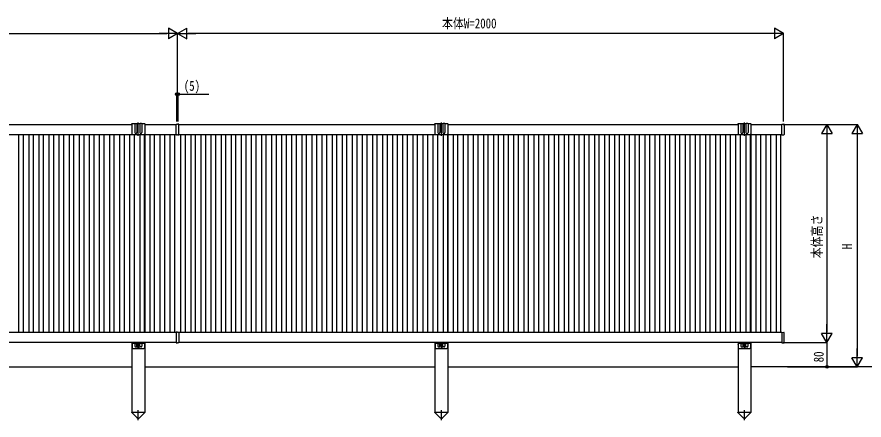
# Model space of a CAD drawing. Units: millimetres, scale not verified. Extents: x -4205 to 4205, y -2970 to 2970.
# Drawn here: x 4 to 2800, y -306 to 1024 of the extents above; entities that cross this region are included whole.
import ezdxf
from ezdxf.enums import TextEntityAlignment as Align

# ---------------------------------------------------------------- set-up
doc = ezdxf.new("R2010")
doc.units = ezdxf.units.MM
doc.header["$LTSCALE"] = 16
doc.layers.add('0-3_YKK_A1', color=4, linetype='Continuous')
doc.layers.add('0-4_YKK_D', color=6, linetype='Continuous')
doc.styles.add('ＭＳ ゴシック', font='')
doc.styles.get('ＭＳ ゴシック').set_extended_font_data('MS Gothic')

msp = doc.modelspace()

# ---------------------------------------------------------------- linework, layer by layer
at = {"layer": '0-3_YKK_A1'}
for p, q in [((394, 671.72), (399, 671.72)), ((405, 631.64), (405, 675.42)), ((416, 671.72), (411, 671.72)), ((1394, 671.72), (1399, 671.72)), ((1405, 631.64), (1405, 675.42)), ((1416, 671.72), (1411, 671.72)), ((2394, 671.72), (2399, 671.72)), ((2405, 631.64), (2405, 675.42)), ((2416, 671.72), (2411, 671.72)), ((-451.5, 669.22), (384, 669.22)), ((393, 670.72), (384, 670.72)), ((384, 670.72), (384, 637.71)), ((393, 670.72), (393, 642.71)), ((410, 670.72), (400, 670.72)), ((400, 670.72), (400, 642.71)), ((410, 670.72), (410, 642.71)), ((426, 670.72), (417, 670.72)), ((417, 670.72), (417, 642.71)), ((426, 670.72), (426, 637.71)), ((426, 669.22), (530, 669.22)), ((530, 669.16), (530, 669.95)), ((530, 635.92), (530, 669.16)), ((530.19, 670.15), (534.5, 670.42)), ((538.81, 670.15), (534.5, 670.42)), ((539, 669.16), (539, 669.95)), ((539, 669.22), (1384, 669.22)), ((539, 635.92), (539, 669.16)), ((1393, 670.72), (1384, 670.72)), ((1384, 670.72), (1384, 637.71)), ((1393, 670.72), (1393, 642.71)), ((1410, 670.72), (1400, 670.72)), ((1400, 670.72), (1400, 642.71)), ((1410, 670.72), (1410, 642.71)), ((1426, 670.72), (1417, 670.72)), ((1417, 670.72), (1417, 642.71)), ((1426, 670.72), (1426, 637.71)), ((1426, 669.22), (2384, 669.22)), ((2393, 670.72), (2384, 670.72)), ((2384, 670.72), (2384, 637.71)), ((2393, 670.72), (2393, 642.71)), ((2410, 670.72), (2400, 670.72)), ((2400, 670.72), (2400, 642.71)), ((2410, 670.72), (2410, 642.71)), ((2426, 670.72), (2417, 670.72)), ((2417, 670.72), (2417, 642.71)), ((2426, 670.72), (2426, 637.71)), ((2426, 669.22), (2528.5, 669.22)), ((2528.82, 670.4), (2535.56, 669.99)), ((2536.5, 668.99), (2536.5, 636.35)), ((530, 635.22), (-1459.5, 635.22)), ((9.85, 635.22), (9.85, -16.78)), ((24.85, 635.22), (24.85, -16.78)), ((43.15, 635.22), (43.15, -16.78)), ((58.15, 635.22), (58.15, -16.78)), ((76.45, 635.22), (76.45, -16.78)), ((91.45, 635.22), (91.45, -16.78)), ((109.75, 635.22), (109.75, -16.78)), ((124.75, 635.22), (124.75, -16.78)), ((143.05, 635.22), (143.05, -16.78)), ((158.05, 635.22), (158.05, -16.78)), ((176.35, 635.22), (176.35, -16.78)), ((191.35, 635.22), (191.35, -16.78)), ((209.65, 635.22), (209.65, -16.78)), ((224.65, 635.22), (224.65, -16.78)), ((242.95, 635.22), (242.95, -16.78)), ((257.95, 635.22), (257.95, -16.78)), ((276.25, 635.22), (276.25, -16.78)), ((291.25, 635.22), (291.25, -16.78)), ((309.55, 635.22), (309.55, -16.78)), ((324.55, 635.22), (324.55, -16.78)), ((342.85, 635.22), (342.85, -16.78)), ((357.85, 635.22), (357.85, -16.78)), ((376.15, 635.22), (376.15, -16.78)), ((386, 635.71), (404.29, 635.71)), ((391.15, 635.22), (391.15, -16.78)), ((405.71, 635.71), (424, 635.71)), ((409.45, 635.22), (409.45, -16.78)), ((424.45, 635.22), (424.45, -16.78)), ((426, 635.22), (426, -16.78)), ((442.75, 635.22), (442.75, -16.78)), ((457.75, 635.22), (457.75, -16.78)), ((476.05, 635.22), (476.05, -16.78)), ((491.05, 635.22), (491.05, -16.78)), ((509.35, 635.22), (509.35, -16.78)), ((524.35, 635.22), (524.35, -16.78)), ((530, 635.12), (530, 635.92)), ((534.5, 634.92), (530.56, 634.92)), ((534.5, 634.92), (538.44, 634.92)), ((539, 635.12), (539, 635.92)), ((2528.5, 635.22), (539, 635.22)), ((544.65, 635.22), (544.65, -16.78)), ((559.65, 635.22), (559.65, -16.78)), ((577.95, 635.22), (577.95, -16.78)), ((592.95, 635.22), (592.95, -16.78)), ((611.25, 635.22), (611.25, -16.78)), ((626.25, 635.22), (626.25, -16.78)), ((644.55, 635.22), (644.55, -16.78)), ((659.55, 635.22), (659.55, -16.78)), ((677.85, 635.22), (677.85, -16.78)), ((692.85, 635.22), (692.85, -16.78)), ((711.15, 635.22), (711.15, -16.78)), ((726.15, 635.22), (726.15, -16.78)), ((744.45, 635.22), (744.45, -16.78)), ((759.45, 635.22), (759.45, -16.78)), ((777.75, 635.22), (777.75, -16.78)), ((792.75, 635.22), (792.75, -16.78)), ((811.05, 635.22), (811.05, -16.78)), ((826.05, 635.22), (826.05, -16.78)), ((844.35, 635.22), (844.35, -16.78)), ((859.35, 635.22), (859.35, -16.78)), ((877.65, 635.22), (877.65, -16.78)), ((892.65, 635.22), (892.65, -16.78)), ((910.95, 635.22), (910.95, -16.78)), ((925.95, 635.22), (925.95, -16.78)), ((944.25, 635.22), (944.25, -16.78)), ((959.25, 635.22), (959.25, -16.78)), ((977.55, 635.22), (977.55, -16.78)), ((992.55, 635.22), (992.55, -16.78)), ((1010.85, 635.22), (1010.85, -16.78)), ((1025.85, 635.22), (1025.85, -16.78)), ((1044.15, 635.22), (1044.15, -16.78)), ((1059.15, 635.22), (1059.15, -16.78)), ((1077.45, 635.22), (1077.45, -16.78)), ((1092.45, 635.22), (1092.45, -16.78)), ((1110.75, 635.22), (1110.75, -16.78)), ((1125.75, 635.22), (1125.75, -16.78)), ((1144.05, 635.22), (1144.05, -16.78)), ((1159.05, 635.22), (1159.05, -16.78)), ((1177.35, 635.22), (1177.35, -16.78)), ((1192.35, 635.22), (1192.35, -16.78)), ((1210.65, 635.22), (1210.65, -16.78)), ((1225.65, 635.22), (1225.65, -16.78)), ((1243.95, 635.22), (1243.95, -16.78)), ((1258.95, 635.22), (1258.95, -16.78)), ((1277.25, 635.22), (1277.25, -16.78)), ((1292.25, 635.22), (1292.25, -16.78)), ((1310.55, 635.22), (1310.55, -16.78)), ((1325.55, 635.22), (1325.55, -16.78)), ((1343.85, 635.22), (1343.85, -16.78)), ((1358.85, 635.22), (1358.85, -16.78)), ((1377.15, 635.22), (1377.15, -16.78)), ((1386, 635.71), (1404.29, 635.71)), ((1392.15, 635.22), (1392.15, -16.78)), ((1405.71, 635.71), (1424, 635.71)), ((1410.45, 635.22), (1410.45, -16.78)), ((1425.45, 635.22), (1425.45, -16.78)), ((1426, 635.22), (1426, -16.78)), ((1443.75, 635.22), (1443.75, -16.78)), ((1458.75, 635.22), (1458.75, -16.78)), ((1477.05, 635.22), (1477.05, -16.78)), ((1492.05, 635.22), (1492.05, -16.78)), ((1510.35, 635.22), (1510.35, -16.78)), ((1525.35, 635.22), (1525.35, -16.78)), ((1543.65, 635.22), (1543.65, -16.78)), ((1558.65, 635.22), (1558.65, -16.78)), ((1576.95, 635.22), (1576.95, -16.78)), ((1591.95, 635.22), (1591.95, -16.78)), ((1610.25, 635.22), (1610.25, -16.78)), ((1625.25, 635.22), (1625.25, -16.78)), ((1643.55, 635.22), (1643.55, -16.78)), ((1658.55, 635.22), (1658.55, -16.78)), ((1676.85, 635.22), (1676.85, -16.78)), ((1691.85, 635.22), (1691.85, -16.78)), ((1710.15, 635.22), (1710.15, -16.78)), ((1725.15, 635.22), (1725.15, -16.78)), ((1743.45, 635.22), (1743.45, -16.78)), ((1758.45, 635.22), (1758.45, -16.78)), ((1776.75, 635.22), (1776.75, -16.78)), ((1791.75, 635.22), (1791.75, -16.78)), ((1810.05, 635.22), (1810.05, -16.78)), ((1825.05, 635.22), (1825.05, -16.78)), ((1843.35, 635.22), (1843.35, -16.78)), ((1858.35, 635.22), (1858.35, -16.78)), ((1876.65, 635.22), (1876.65, -16.78)), ((1891.65, 635.22), (1891.65, -16.78)), ((1909.95, 635.22), (1909.95, -16.78)), ((1924.95, 635.22), (1924.95, -16.78)), ((1943.25, 635.22), (1943.25, -16.78)), ((1958.25, 635.22), (1958.25, -16.78)), ((1976.55, 635.22), (1976.55, -16.78)), ((1991.55, 635.22), (1991.55, -16.78)), ((2009.85, 635.22), (2009.85, -16.78)), ((2024.85, 635.22), (2024.85, -16.78)), ((2043.15, 635.22), (2043.15, -16.78)), ((2058.15, 635.22), (2058.15, -16.78)), ((2076.45, 635.22), (2076.45, -16.78)), ((2091.45, 635.22), (2091.45, -16.78)), ((2109.75, 635.22), (2109.75, -16.78)), ((2124.75, 635.22), (2124.75, -16.78)), ((2143.05, 635.22), (2143.05, -16.78)), ((2158.05, 635.22), (2158.05, -16.78)), ((2176.35, 635.22), (2176.35, -16.78)), ((2191.35, 635.22), (2191.35, -16.78)), ((2209.65, 635.22), (2209.65, -16.78)), ((2224.65, 635.22), (2224.65, -16.78)), ((2242.95, 635.22), (2242.95, -16.78)), ((2257.95, 635.22), (2257.95, -16.78)), ((2276.25, 635.22), (2276.25, -16.78)), ((2291.25, 635.22), (2291.25, -16.78)), ((2309.55, 635.22), (2309.55, -16.78)), ((2324.55, 635.22), (2324.55, -16.78)), ((2342.85, 635.22), (2342.85, -16.78)), ((2357.85, 635.22), (2357.85, -16.78)), ((2376.15, 635.22), (2376.15, -16.78)), ((2386, 635.71), (2404.29, 635.71)), ((2391.15, 635.22), (2391.15, -16.78)), ((2405.71, 635.71), (2424, 635.71)), ((2409.45, 635.22), (2409.45, -16.78)), ((2424.45, 635.22), (2424.45, -16.78)), ((2426, 635.22), (2426, -16.78)), ((2442.75, 635.22), (2442.75, -16.78)), ((2457.75, 635.22), (2457.75, -16.78)), ((2476.05, 635.22), (2476.05, -16.78)), ((2491.05, 635.22), (2491.05, -16.78)), ((2509.35, 635.22), (2509.35, -16.78)), ((2524.35, 635.22), (2524.35, -16.78)), ((2528.82, 634.94), (2535.56, 635.35)), ((-1459.5, -16.78), (530, -16.78)), ((530, -16.68), (530, -17.48)), ((530, -17.48), (530, -50.72)), ((534.5, -16.48), (530.56, -16.48)), ((534.5, -16.48), (538.44, -16.48)), ((539, -16.68), (539, -17.48)), ((539, -16.78), (2528.5, -16.78)), ((539, -17.48), (539, -50.72)), ((2528.82, -16.5), (2535.56, -16.91)), ((2536.5, -50.55), (2536.5, -17.91)), ((530, -50.78), (-1459.5, -50.78)), ((384, -50.78), (384, -280.78)), ((384.5, -50.78), (384.5, -56.82)), ((384.5, -52.28), (393.5, -52.28)), ((393.5, -50.78), (393.5, -62.78)), ((394.5, -53.28), (399.5, -53.28)), ((400.5, -62.78), (400.5, -50.78)), ((400.5, -52.28), (409.5, -52.28)), ((405, -63.33), (405, -54.23)), ((409.5, -62.78), (409.5, -50.78)), ((415.5, -53.28), (410.5, -53.28)), ((416.5, -50.78), (416.5, -62.78)), ((416.5, -52.28), (425.5, -52.28)), ((425.5, -50.78), (425.5, -56.82)), ((426, -50.78), (426, -280.78)), ((530, -50.72), (530, -51.51)), ((530.19, -51.71), (534.5, -51.98)), ((538.81, -51.71), (534.5, -51.98)), ((539, -50.72), (539, -51.51)), ((2528.5, -50.78), (539, -50.78)), ((1384, -50.78), (1384, -280.78)), ((1384.5, -50.78), (1384.5, -56.82)), ((1384.5, -52.28), (1393.5, -52.28)), ((1393.5, -50.78), (1393.5, -62.78)), ((1394.5, -53.28), (1399.5, -53.28)), ((1400.5, -62.78), (1400.5, -50.78)), ((1400.5, -52.28), (1409.5, -52.28)), ((1405, -63.33), (1405, -54.23)), ((1409.5, -62.78), (1409.5, -50.78)), ((1415.5, -53.28), (1410.5, -53.28)), ((1416.5, -50.78), (1416.5, -62.78)), ((1416.5, -52.28), (1425.5, -52.28)), ((1425.5, -50.78), (1425.5, -56.82)), ((1426, -50.78), (1426, -280.78)), ((2384, -50.78), (2384, -280.78)), ((2384.5, -50.78), (2384.5, -56.82)), ((2384.5, -52.28), (2393.5, -52.28)), ((2393.5, -50.78), (2393.5, -62.78)), ((2394.5, -53.28), (2399.5, -53.28)), ((2400.5, -62.78), (2400.5, -50.78)), ((2400.5, -52.28), (2409.5, -52.28)), ((2405, -63.33), (2405, -54.23)), ((2409.5, -62.78), (2409.5, -50.78)), ((2415.5, -53.28), (2410.5, -53.28)), ((2416.5, -50.78), (2416.5, -62.78)), ((2416.5, -52.28), (2425.5, -52.28)), ((2425.5, -50.78), (2425.5, -56.82)), ((2426, -50.78), (2426, -280.78)), ((2528.82, -51.96), (2535.56, -51.55)), ((384.5, -57.74), (384.5, -67.78)), ((386.5, -69.78), (423.5, -69.78)), ((395.5, -64.78), (398.5, -64.78)), ((400.45, -58.78), (409.55, -58.78)), ((402.93, -58.43), (402.93, -59.13)), ((402.93, -58.43), (404.15, -58.43)), ((402.93, -59.13), (404.15, -59.13)), ((404.65, -56.7), (405.35, -56.7)), ((404.65, -56.7), (404.65, -57.93)), ((404.65, -59.63), (404.65, -60.85)), ((404.65, -60.85), (405.35, -60.85)), ((405.35, -56.7), (405.35, -57.93)), ((405.35, -59.63), (405.35, -60.85)), ((405.85, -58.43), (407.08, -58.43)), ((405.85, -59.13), (407.08, -59.13)), ((407.08, -58.43), (407.08, -59.13)), ((414.5, -64.78), (411.5, -64.78)), ((425.5, -57.74), (425.5, -67.78)), ((1384.5, -57.74), (1384.5, -67.78)), ((1386.5, -69.78), (1423.5, -69.78)), ((1395.5, -64.78), (1398.5, -64.78)), ((1400.45, -58.78), (1409.55, -58.78)), ((1402.92, -58.43), (1402.92, -59.13)), ((1402.92, -58.43), (1404.15, -58.43)), ((1402.92, -59.13), (1404.15, -59.13)), ((1404.65, -56.7), (1405.35, -56.7)), ((1404.65, -56.7), (1404.65, -57.93)), ((1404.65, -59.63), (1404.65, -60.85)), ((1404.65, -60.85), (1405.35, -60.85)), ((1405.35, -56.7), (1405.35, -57.93)), ((1405.35, -59.63), (1405.35, -60.85)), ((1405.85, -58.43), (1407.07, -58.43)), ((1405.85, -59.13), (1407.07, -59.13)), ((1407.07, -58.43), (1407.07, -59.13)), ((1414.5, -64.78), (1411.5, -64.78)), ((1425.5, -57.74), (1425.5, -67.78)), ((2384.5, -57.74), (2384.5, -67.78)), ((2386.5, -69.78), (2423.5, -69.78)), ((2395.5, -64.78), (2398.5, -64.78)), ((2400.45, -58.78), (2409.55, -58.78)), ((2402.92, -58.43), (2402.92, -59.13)), ((2402.92, -58.43), (2404.15, -58.43)), ((2402.92, -59.13), (2404.15, -59.13)), ((2404.65, -56.7), (2405.35, -56.7)), ((2404.65, -56.7), (2404.65, -57.93)), ((2404.65, -59.63), (2404.65, -60.85)), ((2404.65, -60.85), (2405.35, -60.85)), ((2405.35, -56.7), (2405.35, -57.93)), ((2405.35, -59.63), (2405.35, -60.85)), ((2405.85, -58.43), (2407.07, -58.43)), ((2405.85, -59.13), (2407.07, -59.13)), ((2407.07, -58.43), (2407.07, -59.13)), ((2414.5, -64.78), (2411.5, -64.78)), ((2425.5, -57.74), (2425.5, -67.78)), ((384, -131.27), (-451.5, -131.27)), ((426, -130.78), (1384, -130.78)), ((1426, -130.78), (2384, -130.78)), ((3204.06, -130.78), (2426, -130.78)), ((405, -306.29), (405, -273.81)), ((1405, -306.29), (1405, -273.81)), ((2405, -306.29), (2405, -273.81)), ((383.8, -281.78), (383.8, -280.78)), ((383.8, -280.78), (426.2, -280.78)), ((383.8, -281.78), (401.48, -299.33)), ((426.2, -281.78), (408.52, -299.33)), ((426.2, -280.78), (426.2, -281.78)), ((1383.8, -281.78), (1383.8, -280.78)), ((1383.8, -280.78), (1426.2, -280.78)), ((1383.8, -281.78), (1401.48, -299.33)), ((1426.2, -281.78), (1408.52, -299.33)), ((1426.2, -280.78), (1426.2, -281.78)), ((2383.8, -281.78), (2383.8, -280.78)), ((2383.8, -280.78), (2426.2, -280.78)), ((2383.8, -281.78), (2401.48, -299.33)), ((2426.2, -281.78), (2408.52, -299.33)), ((2426.2, -280.78), (2426.2, -281.78))]:
    msp.add_line(p, q, dxfattribs=at)
for points in [[(2528.5, 635.24), (2528.5, 635.92), (2528.5, 669.42), (2528.5, 670.1)], [(2528.5, -16.8), (2528.5, -17.48), (2528.5, -50.98), (2528.5, -51.66)]]:
    msp.add_lwpolyline(points, dxfattribs=at)
for centre, radius in [((405, -58.78), 4.25), ((1405, -58.78), 4.25), ((2405, -58.78), 4.25), ((405, -65.78), 1.65), ((1405, -65.78), 1.65), ((2405, -65.78), 1.65)]:
    msp.add_circle(centre, radius, dxfattribs=at)
for centre, radius, start, end in [((394, 670.72), 1, 90, 180), ((399, 670.72), 1, 0, 90), ((411, 670.72), 1, 90, 180), ((416, 670.72), 1, 0, 90), ((1394, 670.72), 1, 90, 180), ((1399, 670.72), 1, 0, 90), ((1411, 670.72), 1, 90, 180), ((1416, 670.72), 1, 0, 90), ((2394, 670.72), 1, 90, 180), ((2399, 670.72), 1, 0, 90), ((2411, 670.72), 1, 90, 180), ((2416, 670.72), 1, 0, 90), ((384, 668.72), 2, 90, 165.52249), ((426, 668.72), 2, 14.47751, 90), ((530.2, 669.95), 0.2, 93.5, 180), ((538.8, 669.95), 0.2, 0, 86.5), ((1384, 668.72), 2, 90, 165.52249), ((1426, 668.72), 2, 14.47751, 90), ((2384, 668.72), 2, 90, 165.52249), ((2426, 668.72), 2, 14.47751, 90), ((2528.8, 670.1), 0.3, 86.5, 180), ((2535.5, 668.99), 1, 0, 86.5), ((386, 637.71), 2, 180, 270), ((396.5, 642.71), 3.5, 180, 0), ((405, 635.01), 1, 44.427, 135.573), ((413.5, 642.71), 3.5, 180, 0), ((424, 637.71), 2, 270, 0), ((530.2, 635.12), 0.202, 179.93968, 269.38321), ((538.8, 635.12), 0.202, 270.61679, 0.06032), ((1386, 637.71), 2, 180, 270), ((1396.5, 642.71), 3.5, 180, 0), ((1405, 635.01), 1, 44.427, 135.573), ((1413.5, 642.71), 3.5, 180, 0), ((1424, 637.71), 2, 270, 0), ((2386, 637.71), 2, 180, 270), ((2396.5, 642.71), 3.5, 180, 0), ((2405, 635.01), 1, 44.427, 135.573), ((2413.5, 642.71), 3.5, 180, 0), ((2424, 637.71), 2, 270, 0), ((2528.8, 635.24), 0.3, 180, 273.5), ((2535.5, 636.35), 1, 273.5, 0), ((530.2, -16.68), 0.202, 90.61679, 180.06032), ((538.8, -16.68), 0.202, 359.93968, 89.38321), ((2528.8, -16.8), 0.3, 86.5, 180), ((2535.5, -17.91), 1, 0, 86.5), ((394.5, -52.28), 1, 180, 270), ((399.5, -52.28), 1, 270, 0), ((410.5, -52.28), 1, 180, 270), ((415.5, -52.28), 1, 270, 0), ((530.2, -51.51), 0.2, 180, 266.5), ((538.8, -51.51), 0.2, 273.5, 0), ((1394.5, -52.28), 1, 180, 270), ((1399.5, -52.28), 1, 270, 0), ((1410.5, -52.28), 1, 180, 270), ((1415.5, -52.28), 1, 270, 0), ((2394.5, -52.28), 1, 180, 270), ((2399.5, -52.28), 1, 270, 0), ((2410.5, -52.28), 1, 180, 270), ((2415.5, -52.28), 1, 270, 0), ((2528.8, -51.66), 0.3, 180, 273.5), ((2535.5, -50.55), 1, 273.5, 0), ((384.3, -57.28), 0.5, 293.57818, 66.42182), ((386.5, -67.78), 2, 180, 270), ((395.5, -62.78), 2, 180, 270), ((398.5, -62.78), 2, 270, 0), ((404.15, -57.93), 0.5, 270, 0), ((404.15, -59.63), 0.5, 0, 90), ((405.85, -57.93), 0.5, 180, 270), ((405.85, -59.63), 0.5, 90, 180), ((411.5, -62.78), 2, 180, 270), ((414.5, -62.78), 2, 270, 0), ((423.5, -67.78), 2, 270, 0), ((425.7, -57.28), 0.5, 113.57818, 246.42182), ((1384.3, -57.28), 0.5, 293.57818, 66.42182), ((1386.5, -67.78), 2, 180, 270), ((1395.5, -62.78), 2, 180, 270), ((1398.5, -62.78), 2, 270, 0), ((1404.15, -57.93), 0.5, 270, 0), ((1404.15, -59.63), 0.5, 0, 90), ((1405.85, -57.93), 0.5, 180, 270), ((1405.85, -59.63), 0.5, 90, 180), ((1411.5, -62.78), 2, 180, 270), ((1414.5, -62.78), 2, 270, 0), ((1423.5, -67.78), 2, 270, 0), ((1425.7, -57.28), 0.5, 113.57818, 246.42182), ((2384.3, -57.28), 0.5, 293.57818, 66.42182), ((2386.5, -67.78), 2, 180, 270), ((2395.5, -62.78), 2, 180, 270), ((2398.5, -62.78), 2, 270, 0), ((2404.15, -57.93), 0.5, 270, 0), ((2404.15, -59.63), 0.5, 0, 90), ((2405.85, -57.93), 0.5, 180, 270), ((2405.85, -59.63), 0.5, 90, 180), ((2411.5, -62.78), 2, 180, 270), ((2414.5, -62.78), 2, 270, 0), ((2423.5, -67.78), 2, 270, 0), ((2425.7, -57.28), 0.5, 113.57818, 246.42182), ((405, -295.78), 5, 225.20979, 314.79021), ((1405, -295.78), 5, 225.20979, 314.79021), ((2405, -295.78), 5, 225.20979, 314.79021)]:
    msp.add_arc(centre, radius, start, end, dxfattribs=at)
for centre, start_param, end_param in [((530.56, 635.92), 4.6587856, 4.712389), ((538.44, 635.92), 4.712389, 4.7659923), ((530.56, -17.48), 1.5707963, 1.6243997), ((538.44, -17.48), 1.517193, 1.5707963)]:
    msp.add_ellipse(centre, major_axis=(6.74, 0), ratio=0.148374, start_param=start_param, end_param=end_param, dxfattribs=at)
at = {"layer": '0-4_YKK_D'}
for p, q in [((534.5, 969.22), (504.19, 986.72)), ((504.19, 986.72), (504.19, 951.72)), ((534.5, 969.22), (564.81, 986.72)), ((564.81, 951.72), (564.81, 986.72)), ((2534.5, 969.22), (2504.19, 986.72)), ((2504.19, 986.72), (2504.19, 951.72)), ((-1430.5, 969.22), (499.5, 969.22)), ((534.5, 969.22), (473.88, 969.22)), ((534.5, 969.22), (504.19, 951.72)), ((534.5, 678.36), (534.5, 970.22)), ((534.5, 699.71), (534.5, 970.22)), ((534.5, 969.22), (564.81, 951.72)), ((534.5, 969.22), (595.12, 969.22)), ((2499.5, 969.22), (569.5, 969.22)), ((2534.5, 969.22), (2473.88, 969.22)), ((2534.5, 969.22), (2504.19, 951.72)), ((2534.5, 678.36), (2534.5, 970.22)), ((532, 678.36), (532, 770.22)), ((537, 678.36), (537, 770.22)), ((2533, 669.22), (2678.5, 669.22)), ((2533, 669.22), (2778.5, 669.22)), ((2677.5, 669.22), (2660, 638.91)), ((2677.5, 669.22), (2695, 638.91)), ((2677.5, 669.22), (2677.5, 608.6)), ((2777.5, 669.22), (2760, 638.91)), ((2777.5, 669.22), (2795, 638.91)), ((2777.5, 669.22), (2777.5, 608.6)), ((2660, 638.91), (2695, 638.91)), ((2677.5, 634.22), (2677.5, -15.78)), ((2760, 638.91), (2795, 638.91)), ((2777.5, 634.22), (2777.5, -95.78)), ((2677.5, -50.78), (2677.5, 9.84)), ((2677.5, -50.78), (2660, -20.47)), ((2695, -20.47), (2660, -20.47)), ((2677.5, -50.78), (2695, -20.47)), ((2533, -50.78), (2678.5, -50.78)), ((2547, -50.78), (2678.5, -50.78)), ((2677.5, -50.78), (2677.5, -130.78)), ((2777.5, -130.78), (2777.5, -70.16)), ((2777.5, -130.78), (2760, -100.47)), ((2795, -100.47), (2760, -100.47)), ((2777.5, -130.78), (2795, -100.47)), ((2547, -130.78), (2678.5, -130.78)), ((2548, -130.78), (2778.5, -130.78))]:
    msp.add_line(p, q, dxfattribs=at)
msp.add_lwpolyline([(532, 769.22), (537, 769.22), (637.6, 769.22)], dxfattribs=at)
for centre in [(532, 769.22), (537, 769.22), (2677.5, -130.78)]:
    msp.add_circle(centre, 4.25, dxfattribs=at)

# ---------------------------------------------------------------- texts
at = {"layer": '0-4_YKK_D', "style": 'ＭＳ ゴシック', "width": 0.8}
for s, p in [('本体W=2000', (1407.3, 976.22)), ('(5)', (555, 770.22))]:
    msp.add_text(s, height=32.99, dxfattribs=at).set_placement(p, align=Align.BOTTOM_LEFT)
for s, p in [('本体高さ', (2670.5, 227.62)), ('H', (2770.5, 257.22)), ('80', (2676.5, -115.87))]:
    msp.add_text(s, height=32.99, rotation=90, dxfattribs=at).set_placement(p, align=Align.BOTTOM_LEFT)

doc.saveas('drawing.dxf')
